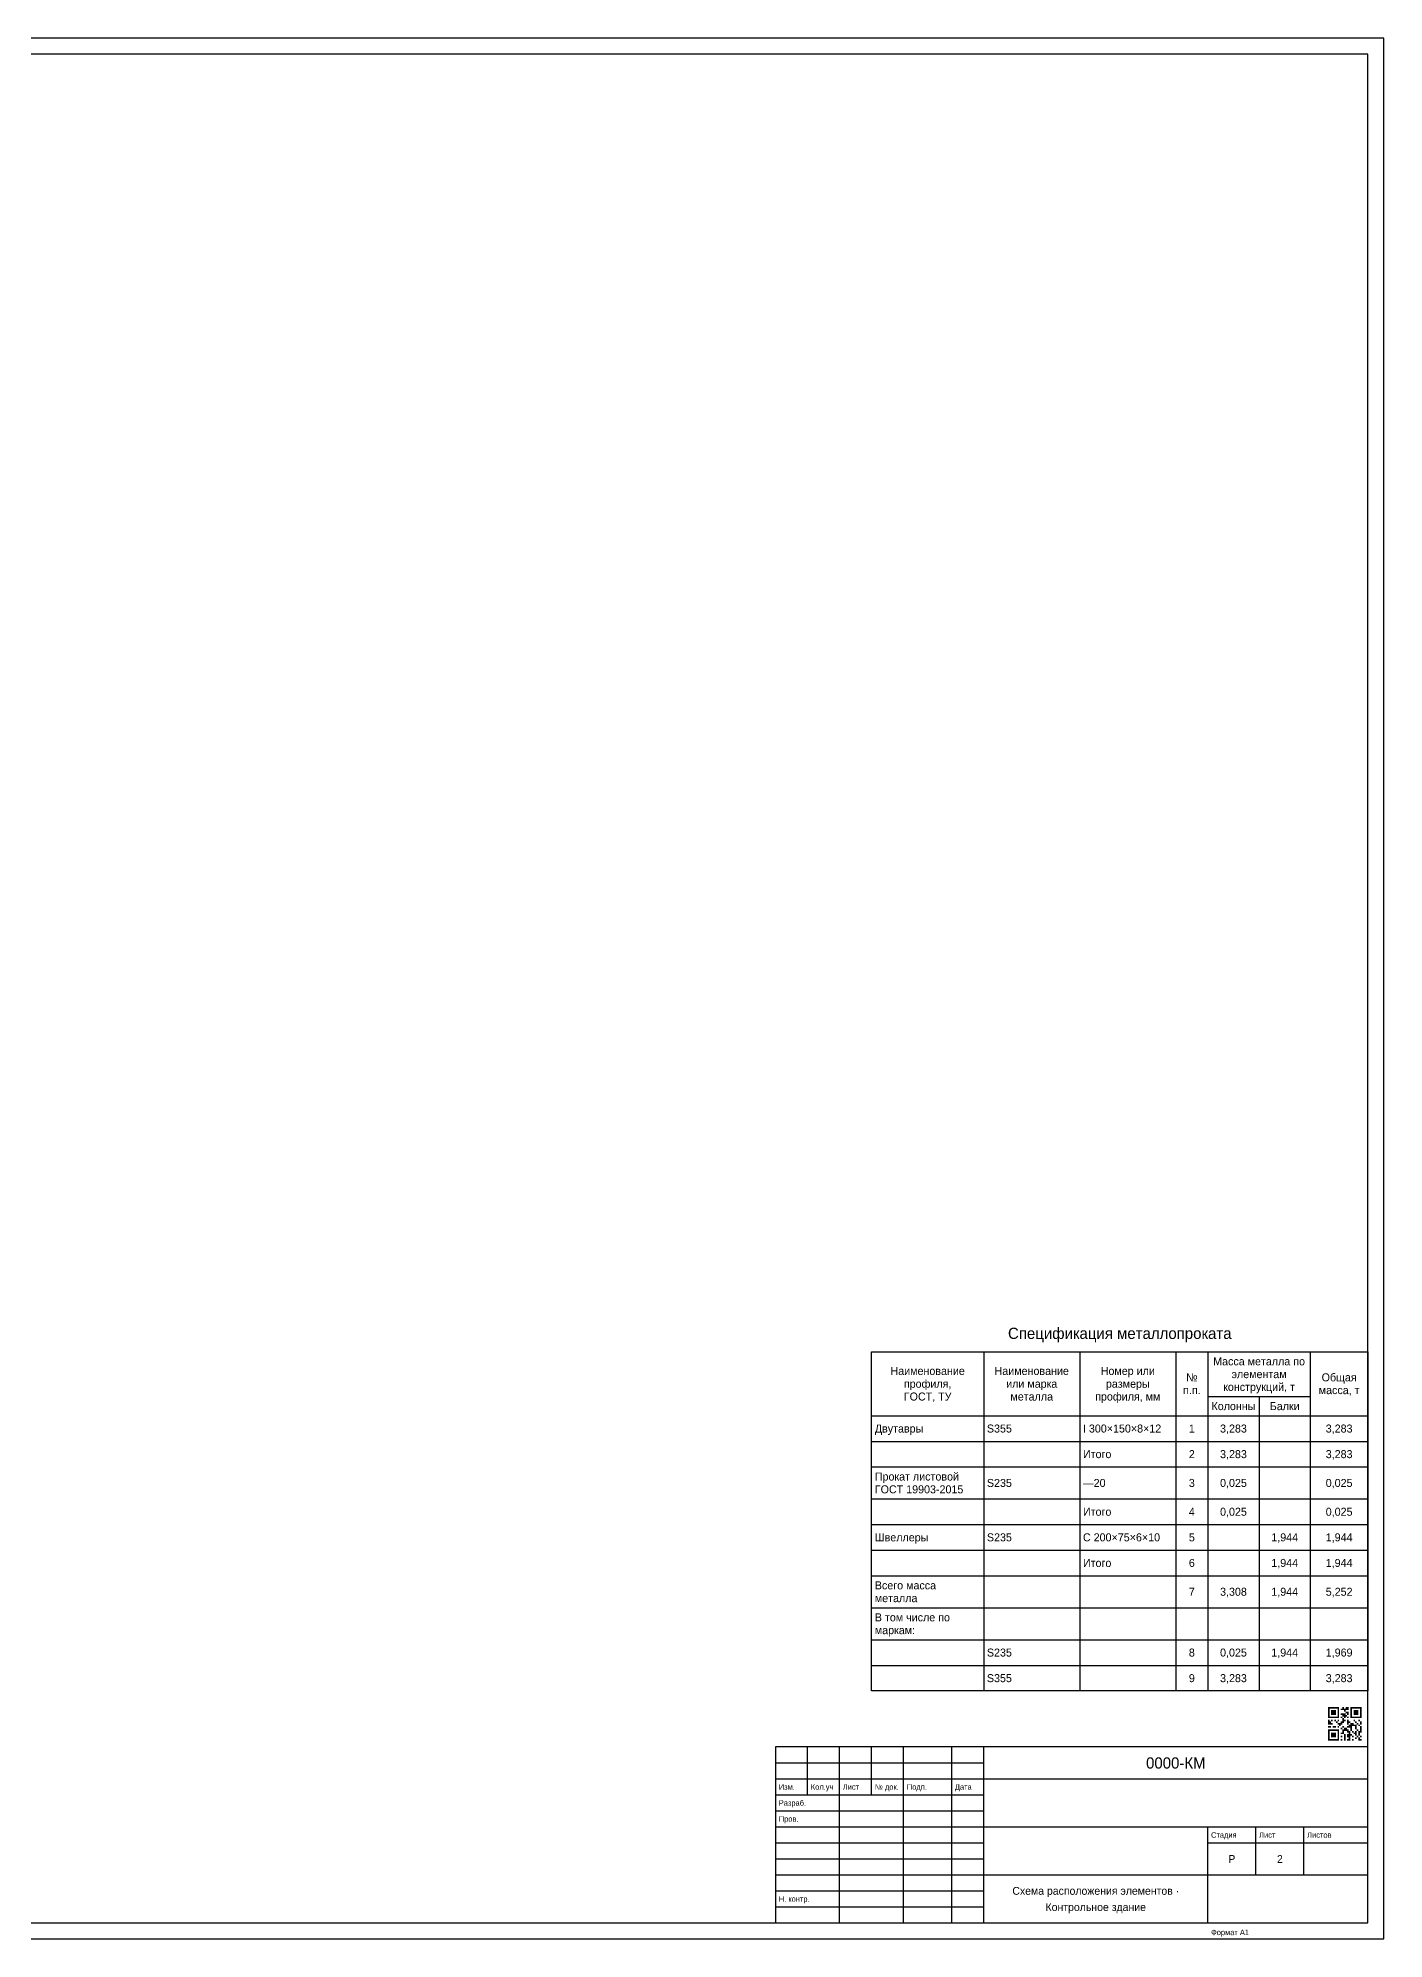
# Model space of a CAD drawing. Header units: millimetres. Extents: x 0 to 841, y 0 to 594.
# Drawn here: x 421 to 841, y 0 to 594 of the extents above; entities that cross this region are included whole.
import ezdxf
from ezdxf.enums import TextEntityAlignment as Align

# ---------------------------------------------------------------- set-up
doc = ezdxf.new("R2010")
doc.units = ezdxf.units.MM
for name, color, linetype in [('OB_FRAME', 7, 'CONTINUOUS'), ('OB_TEXT', 7, 'CONTINUOUS'), ('OB_THIN', 3, 'CONTINUOUS')]:
    doc.layers.add(name, color=color, linetype=linetype)

msp = doc.modelspace()

# ---------------------------------------------------------------- linework, layer by layer
at = {"layer": 'OB_FRAME'}
for p, q in [((716, 183.5), (716, 77.5)), ((746, 183.5), (746, 77.5)), ((776, 183.5), (776, 77.5)), ((786, 183.5), (786, 77.5)), ((818, 183.5), (818, 77.5)), ((786, 169.5), (818, 169.5)), ((802, 169.5), (802, 77.5)), ((681, 163.5), (836, 163.5)), ((836, 60), (651, 60)), ((651, 60), (651, 5)), ((661, 45), (661, 60)), ((671, 5), (671, 60)), ((681, 45), (681, 60)), ((691, 5), (691, 60)), ((706, 5), (706, 60)), ((716, 5), (716, 60)), ((836, 5), (836, 60)), ((716, 50), (836, 50)), ((651, 45), (716, 45)), ((716, 35), (836, 35)), ((786, 5), (786, 35)), ((801, 20), (801, 35)), ((816, 20), (816, 35)), ((716, 20), (836, 20)), ((651, 5), (836, 5))]:
    msp.add_line(p, q, dxfattribs=at)
for points in [[(20, 5), (836, 5), (836, 589), (20, 589), (20, 5)], [(681, 183.5), (836, 183.5), (836, 77.5), (681, 77.5), (681, 183.5)]]:
    msp.add_lwpolyline(points, dxfattribs=at)
for points in [[(823.5, 72), (824, 72), (823.5, 72.5), (824, 72.5)], [(823.5, 71.5), (824, 71.5), (823.5, 72), (824, 72)], [(823.5, 71), (824, 71), (823.5, 71.5), (824, 71.5)], [(824, 72), (824.5, 72), (824, 72.5), (824.5, 72.5)], [(824.5, 72), (825, 72), (824.5, 72.5), (825, 72.5)], [(824.5, 71), (825, 71), (824.5, 71.5), (825, 71.5)], [(825, 72), (825.5, 72), (825, 72.5), (825.5, 72.5)], [(825, 71), (825.5, 71), (825, 71.5), (825.5, 71.5)], [(825.5, 72), (826, 72), (825.5, 72.5), (826, 72.5)], [(825.5, 71), (826, 71), (825.5, 71.5), (826, 71.5)], [(826, 72), (826.5, 72), (826, 72.5), (826.5, 72.5)], [(826.5, 72), (827, 72), (826.5, 72.5), (827, 72.5)], [(826.5, 71.5), (827, 71.5), (826.5, 72), (827, 72)], [(826.5, 71), (827, 71), (826.5, 71.5), (827, 71.5)], [(827.5, 71.5), (828, 71.5), (827.5, 72), (828, 72)], [(828, 72), (828.5, 72), (828, 72.5), (828.5, 72.5)], [(828, 71.5), (828.5, 71.5), (828, 72), (828.5, 72)], [(828.5, 71.5), (829, 71.5), (828.5, 72), (829, 72)], [(828.5, 71), (829, 71), (828.5, 71.5), (829, 71.5)], [(829, 72), (829.5, 72), (829, 72.5), (829.5, 72.5)], [(829, 71.5), (829.5, 71.5), (829, 72), (829.5, 72)], [(829.5, 72), (830, 72), (829.5, 72.5), (830, 72.5)], [(829.5, 71.5), (830, 71.5), (829.5, 72), (830, 72)], [(830.5, 72), (831, 72), (830.5, 72.5), (831, 72.5)], [(830.5, 71.5), (831, 71.5), (830.5, 72), (831, 72)], [(830.5, 71), (831, 71), (830.5, 71.5), (831, 71.5)], [(831, 72), (831.5, 72), (831, 72.5), (831.5, 72.5)], [(831.5, 72), (832, 72), (831.5, 72.5), (832, 72.5)], [(831.5, 71), (832, 71), (831.5, 71.5), (832, 71.5)], [(832, 72), (832.5, 72), (832, 72.5), (832.5, 72.5)], [(832, 71), (832.5, 71), (832, 71.5), (832.5, 71.5)], [(832.5, 72), (833, 72), (832.5, 72.5), (833, 72.5)], [(832.5, 71), (833, 71), (832.5, 71.5), (833, 71.5)], [(833, 72), (833.5, 72), (833, 72.5), (833.5, 72.5)], [(833.5, 72), (834, 72), (833.5, 72.5), (834, 72.5)], [(833.5, 71.5), (834, 71.5), (833.5, 72), (834, 72)], [(833.5, 71), (834, 71), (833.5, 71.5), (834, 71.5)], [(823.5, 70.5), (824, 70.5), (823.5, 71), (824, 71)], [(823.5, 70), (824, 70), (823.5, 70.5), (824, 70.5)], [(823.5, 69.5), (824, 69.5), (823.5, 70), (824, 70)], [(823.5, 69), (824, 69), (823.5, 69.5), (824, 69.5)], [(823.5, 68), (824, 68), (823.5, 68.5), (824, 68.5)], [(823.5, 67.5), (824, 67.5), (823.5, 68), (824, 68)], [(823.5, 67), (824, 67), (823.5, 67.5), (824, 67.5)], [(823.5, 66), (824, 66), (823.5, 66.5), (824, 66.5)], [(823.5, 65), (824, 65), (823.5, 65.5), (824, 65.5)], [(824, 69), (824.5, 69), (824, 69.5), (824.5, 69.5)], [(824, 67.5), (824.5, 67.5), (824, 68), (824.5, 68)], [(824, 67), (824.5, 67), (824, 67.5), (824.5, 67.5)], [(824, 66), (824.5, 66), (824, 66.5), (824.5, 66.5)], [(824, 65), (824.5, 65), (824, 65.5), (824.5, 65.5)], [(824.5, 70.5), (825, 70.5), (824.5, 71), (825, 71)], [(824.5, 70), (825, 70), (824.5, 70.5), (825, 70.5)], [(824.5, 69), (825, 69), (824.5, 69.5), (825, 69.5)], [(824.5, 68), (825, 68), (824.5, 68.5), (825, 68.5)], [(824.5, 67), (825, 67), (824.5, 67.5), (825, 67.5)], [(824.5, 65), (825, 65), (824.5, 65.5), (825, 65.5)], [(825, 70.5), (825.5, 70.5), (825, 71), (825.5, 71)], [(825, 70), (825.5, 70), (825, 70.5), (825.5, 70.5)], [(825, 69), (825.5, 69), (825, 69.5), (825.5, 69.5)], [(825, 66), (825.5, 66), (825, 66.5), (825.5, 66.5)], [(825, 65), (825.5, 65), (825, 65.5), (825.5, 65.5)], [(825.5, 70.5), (826, 70.5), (825.5, 71), (826, 71)], [(825.5, 70), (826, 70), (825.5, 70.5), (826, 70.5)], [(825.5, 69), (826, 69), (825.5, 69.5), (826, 69.5)], [(825.5, 68), (826, 68), (825.5, 68.5), (826, 68.5)], [(825.5, 66), (826, 66), (825.5, 66.5), (826, 66.5)], [(825.5, 65), (826, 65), (825.5, 65.5), (826, 65.5)], [(826, 69), (826.5, 69), (826, 69.5), (826.5, 69.5)], [(826, 67.5), (826.5, 67.5), (826, 68), (826.5, 68)], [(826, 65), (826.5, 65), (826, 65.5), (826.5, 65.5)], [(826.5, 70.5), (827, 70.5), (826.5, 71), (827, 71)], [(826.5, 70), (827, 70), (826.5, 70.5), (827, 70.5)], [(826.5, 69.5), (827, 69.5), (826.5, 70), (827, 70)], [(826.5, 69), (827, 69), (826.5, 69.5), (827, 69.5)], [(826.5, 68), (827, 68), (826.5, 68.5), (827, 68.5)], [(826.5, 67), (827, 67), (826.5, 67.5), (827, 67.5)], [(826.5, 66), (827, 66), (826.5, 66.5), (827, 66.5)], [(826.5, 65), (827, 65), (826.5, 65.5), (827, 65.5)], [(827, 67), (827.5, 67), (827, 67.5), (827.5, 67.5)], [(827, 66.5), (827.5, 66.5), (827, 67), (827.5, 67)], [(827.5, 70), (828, 70), (827.5, 70.5), (828, 70.5)], [(827.5, 69), (828, 69), (827.5, 69.5), (828, 69.5)], [(827.5, 67.5), (828, 67.5), (827.5, 68), (828, 68)], [(827.5, 67), (828, 67), (827.5, 67.5), (828, 67.5)], [(827.5, 65.5), (828, 65.5), (827.5, 66), (828, 66)], [(828, 70), (828.5, 70), (828, 70.5), (828.5, 70.5)], [(828, 69.5), (828.5, 69.5), (828, 70), (828.5, 70)], [(828, 68.5), (828.5, 68.5), (828, 69), (828.5, 69)], [(828, 68), (828.5, 68), (828, 68.5), (828.5, 68.5)], [(828, 67.5), (828.5, 67.5), (828, 68), (828.5, 68)], [(828, 66), (828.5, 66), (828, 66.5), (828.5, 66.5)], [(828, 65), (828.5, 65), (828, 65.5), (828.5, 65.5)], [(828.5, 70), (829, 70), (828.5, 70.5), (829, 70.5)], [(828.5, 69.5), (829, 69.5), (828.5, 70), (829, 70)], [(828.5, 69), (829, 69), (828.5, 69.5), (829, 69.5)], [(828.5, 68), (829, 68), (828.5, 68.5), (829, 68.5)], [(828.5, 65.5), (829, 65.5), (828.5, 66), (829, 66)], [(828.5, 65), (829, 65), (828.5, 65.5), (829, 65.5)], [(829, 70.5), (829.5, 70.5), (829, 71), (829.5, 71)], [(829, 69.5), (829.5, 69.5), (829, 70), (829.5, 70)], [(829, 65.5), (829.5, 65.5), (829, 66), (829.5, 66)], [(829, 65), (829.5, 65), (829, 65.5), (829.5, 65.5)], [(829.5, 70.5), (830, 70.5), (829.5, 71), (830, 71)], [(829.5, 70), (830, 70), (829.5, 70.5), (830, 70.5)], [(829.5, 69), (830, 69), (829.5, 69.5), (830, 69.5)], [(829.5, 68), (830, 68), (829.5, 68.5), (830, 68.5)], [(829.5, 67.5), (830, 67.5), (829.5, 68), (830, 68)], [(829.5, 67), (830, 67), (829.5, 67.5), (830, 67.5)], [(829.5, 66), (830, 66), (829.5, 66.5), (830, 66.5)], [(829.5, 65), (830, 65), (829.5, 65.5), (830, 65.5)], [(830, 67.5), (830.5, 67.5), (830, 68), (830.5, 68)], [(830, 66.5), (830.5, 66.5), (830, 67), (830.5, 67)], [(830, 66), (830.5, 66), (830, 66.5), (830.5, 66.5)], [(830.5, 70.5), (831, 70.5), (830.5, 71), (831, 71)], [(830.5, 70), (831, 70), (830.5, 70.5), (831, 70.5)], [(830.5, 69.5), (831, 69.5), (830.5, 70), (831, 70)], [(830.5, 69), (831, 69), (830.5, 69.5), (831, 69.5)], [(830.5, 67), (831, 67), (830.5, 67.5), (831, 67.5)], [(830.5, 66.5), (831, 66.5), (830.5, 67), (831, 67)], [(830.5, 66), (831, 66), (830.5, 66.5), (831, 66.5)], [(830.5, 65.5), (831, 65.5), (830.5, 66), (831, 66)], [(830.5, 65), (831, 65), (830.5, 65.5), (831, 65.5)], [(831, 69), (831.5, 69), (831, 69.5), (831.5, 69.5)], [(831, 67), (831.5, 67), (831, 67.5), (831.5, 67.5)], [(831, 66.5), (831.5, 66.5), (831, 67), (831.5, 67)], [(831.5, 70.5), (832, 70.5), (831.5, 71), (832, 71)], [(831.5, 70), (832, 70), (831.5, 70.5), (832, 70.5)], [(831.5, 69), (832, 69), (831.5, 69.5), (832, 69.5)], [(831.5, 68), (832, 68), (831.5, 68.5), (832, 68.5)], [(831.5, 66.5), (832, 66.5), (831.5, 67), (832, 67)], [(832, 70.5), (832.5, 70.5), (832, 71), (832.5, 71)], [(832, 70), (832.5, 70), (832, 70.5), (832.5, 70.5)], [(832, 69), (832.5, 69), (832, 69.5), (832.5, 69.5)], [(832, 67.5), (832.5, 67.5), (832, 68), (832.5, 68)], [(832, 66.5), (832.5, 66.5), (832, 67), (832.5, 67)], [(832, 66), (832.5, 66), (832, 66.5), (832.5, 66.5)], [(832, 65.5), (832.5, 65.5), (832, 66), (832.5, 66)], [(832.5, 70.5), (833, 70.5), (832.5, 71), (833, 71)], [(832.5, 70), (833, 70), (832.5, 70.5), (833, 70.5)], [(832.5, 69), (833, 69), (832.5, 69.5), (833, 69.5)], [(832.5, 67), (833, 67), (832.5, 67.5), (833, 67.5)], [(832.5, 65), (833, 65), (832.5, 65.5), (833, 65.5)], [(833, 69), (833.5, 69), (833, 69.5), (833.5, 69.5)], [(833, 68), (833.5, 68), (833, 68.5), (833.5, 68.5)], [(833, 66.5), (833.5, 66.5), (833, 67), (833.5, 67)], [(833.5, 70.5), (834, 70.5), (833.5, 71), (834, 71)], [(833.5, 70), (834, 70), (833.5, 70.5), (834, 70.5)], [(833.5, 69.5), (834, 69.5), (833.5, 70), (834, 70)], [(833.5, 69), (834, 69), (833.5, 69.5), (834, 69.5)], [(833.5, 67.5), (834, 67.5), (833.5, 68), (834, 68)], [(833.5, 67), (834, 67), (833.5, 67.5), (834, 67.5)], [(833.5, 66), (834, 66), (833.5, 66.5), (834, 66.5)], [(833.5, 65.5), (834, 65.5), (833.5, 66), (834, 66)], [(833.5, 65), (834, 65), (833.5, 65.5), (834, 65.5)], [(823.5, 64.5), (824, 64.5), (823.5, 65), (824, 65)], [(823.5, 64), (824, 64), (823.5, 64.5), (824, 64.5)], [(823.5, 63.5), (824, 63.5), (823.5, 64), (824, 64)], [(823.5, 63), (824, 63), (823.5, 63.5), (824, 63.5)], [(823.5, 62.5), (824, 62.5), (823.5, 63), (824, 63)], [(823.5, 62), (824, 62), (823.5, 62.5), (824, 62.5)], [(824, 62), (824.5, 62), (824, 62.5), (824.5, 62.5)], [(824.5, 64), (825, 64), (824.5, 64.5), (825, 64.5)], [(824.5, 63.5), (825, 63.5), (824.5, 64), (825, 64)], [(824.5, 63), (825, 63), (824.5, 63.5), (825, 63.5)], [(824.5, 62), (825, 62), (824.5, 62.5), (825, 62.5)], [(825, 64), (825.5, 64), (825, 64.5), (825.5, 64.5)], [(825, 63.5), (825.5, 63.5), (825, 64), (825.5, 64)], [(825, 63), (825.5, 63), (825, 63.5), (825.5, 63.5)], [(825, 62), (825.5, 62), (825, 62.5), (825.5, 62.5)], [(825.5, 64), (826, 64), (825.5, 64.5), (826, 64.5)], [(825.5, 63.5), (826, 63.5), (825.5, 64), (826, 64)], [(825.5, 63), (826, 63), (825.5, 63.5), (826, 63.5)], [(825.5, 62), (826, 62), (825.5, 62.5), (826, 62.5)], [(826, 62), (826.5, 62), (826, 62.5), (826.5, 62.5)], [(826.5, 64.5), (827, 64.5), (826.5, 65), (827, 65)], [(826.5, 64), (827, 64), (826.5, 64.5), (827, 64.5)], [(826.5, 63.5), (827, 63.5), (826.5, 64), (827, 64)], [(826.5, 63), (827, 63), (826.5, 63.5), (827, 63.5)], [(826.5, 62.5), (827, 62.5), (826.5, 63), (827, 63)], [(826.5, 62), (827, 62), (826.5, 62.5), (827, 62.5)], [(827.5, 64), (828, 64), (827.5, 64.5), (828, 64.5)], [(827.5, 63), (828, 63), (827.5, 63.5), (828, 63.5)], [(827.5, 62), (828, 62), (827.5, 62.5), (828, 62.5)], [(828, 64.5), (828.5, 64.5), (828, 65), (828.5, 65)], [(828, 64), (828.5, 64), (828, 64.5), (828.5, 64.5)], [(828.5, 63.5), (829, 63.5), (828.5, 64), (829, 64)], [(828.5, 63), (829, 63), (828.5, 63.5), (829, 63.5)], [(828.5, 62.5), (829, 62.5), (828.5, 63), (829, 63)], [(828.5, 62), (829, 62), (828.5, 62.5), (829, 62.5)], [(829.5, 64.5), (830, 64.5), (829.5, 65), (830, 65)], [(829.5, 63.5), (830, 63.5), (829.5, 64), (830, 64)], [(829.5, 63), (830, 63), (829.5, 63.5), (830, 63.5)], [(829.5, 62), (830, 62), (829.5, 62.5), (830, 62.5)], [(830, 64.5), (830.5, 64.5), (830, 65), (830.5, 65)], [(830, 64), (830.5, 64), (830, 64.5), (830.5, 64.5)], [(830, 63.5), (830.5, 63.5), (830, 64), (830.5, 64)], [(830, 63), (830.5, 63), (830, 63.5), (830.5, 63.5)], [(830, 62.5), (830.5, 62.5), (830, 63), (830.5, 63)], [(830, 62), (830.5, 62), (830, 62.5), (830.5, 62.5)], [(830.5, 63.5), (831, 63.5), (830.5, 64), (831, 64)], [(831, 64.5), (831.5, 64.5), (831, 65), (831.5, 65)], [(831, 63), (831.5, 63), (831, 63.5), (831.5, 63.5)], [(831, 62), (831.5, 62), (831, 62.5), (831.5, 62.5)], [(831.5, 64), (832, 64), (831.5, 64.5), (832, 64.5)], [(832, 64.5), (832.5, 64.5), (832, 65), (832.5, 65)], [(832, 64), (832.5, 64), (832, 64.5), (832.5, 64.5)], [(832, 63.5), (832.5, 63.5), (832, 64), (832.5, 64)], [(832, 62.5), (832.5, 62.5), (832, 63), (832.5, 63)], [(832.5, 63), (833, 63), (832.5, 63.5), (833, 63.5)], [(833, 64.5), (833.5, 64.5), (833, 65), (833.5, 65)], [(833, 64), (833.5, 64), (833, 64.5), (833.5, 64.5)], [(833, 63.5), (833.5, 63.5), (833, 64), (833.5, 64)], [(833, 62.5), (833.5, 62.5), (833, 63), (833.5, 63)], [(833, 62), (833.5, 62), (833, 62.5), (833.5, 62.5)], [(833.5, 64.5), (834, 64.5), (833.5, 65), (834, 65)], [(833.5, 63), (834, 63), (833.5, 63.5), (834, 63.5)], [(833.5, 62), (834, 62), (833.5, 62.5), (834, 62.5)]]:
    msp.add_solid(points, dxfattribs=at)
at = {"layer": 'OB_THIN'}
for p, q in [((681, 155.5), (836, 155.5)), ((681, 147.5), (836, 147.5)), ((681, 137.5), (836, 137.5)), ((681, 129.5), (836, 129.5)), ((681, 121.5), (836, 121.5)), ((681, 113.5), (836, 113.5)), ((681, 103.5), (836, 103.5)), ((681, 93.5), (836, 93.5)), ((681, 85.5), (836, 85.5)), ((651, 55), (716, 55)), ((651, 50), (716, 50)), ((651, 40), (716, 40)), ((651, 35), (716, 35)), ((651, 30), (716, 30)), ((786, 30), (836, 30)), ((651, 25), (716, 25)), ((651, 20), (716, 20)), ((651, 15), (716, 15)), ((651, 10), (716, 10))]:
    msp.add_line(p, q, dxfattribs=at)
msp.add_lwpolyline([(0, 0), (841, 0), (841, 594), (0, 594), (0, 0)], dxfattribs=at)

# ---------------------------------------------------------------- texts
at = {"layer": 'OB_TEXT'}
for s, height, p in [('Спецификация металлопроката', 3.5, (758.5, 187.5)), ('Наименование', 2.5, (698.5, 176.25)), ('Наименование', 2.5, (731, 176.25)), ('Номер или', 2.5, (761, 176.25)), ('Масса металла по', 2.5, (802, 179.25)), ('профиля,', 2.5, (698.5, 172.25)), ('или марка', 2.5, (731, 172.25)), ('размеры', 2.5, (761, 172.25)), ('№', 2.5, (781, 174.25)), ('конструкций, т', 2.5, (802, 171.25)), ('элементам', 2.5, (802, 175.25)), ('Общая', 2.5, (827, 174.25)), ('ГОСТ, ТУ', 2.5, (698.5, 168.25)), ('металла', 2.5, (731, 168.25)), ('профиля, мм', 2.5, (761, 168.25)), ('п.п.', 2.5, (781, 170.25)), ('Колонны', 2.5, (794, 165.25)), ('Балки', 2.5, (810, 165.25)), ('масса, т', 2.5, (827, 170.25)), ('1', 2.5, (781, 158.25)), ('3,283', 2.5, (794, 158.25)), ('3,283', 2.5, (827, 158.25)), ('2', 2.5, (781, 150.25)), ('3,283', 2.5, (794, 150.25)), ('3,283', 2.5, (827, 150.25)), ('3', 2.5, (781, 141.25)), ('0,025', 2.5, (794, 141.25)), ('0,025', 2.5, (827, 141.25)), ('4', 2.5, (781, 132.25)), ('0,025', 2.5, (794, 132.25)), ('0,025', 2.5, (827, 132.25)), ('5', 2.5, (781, 124.25)), ('1,944', 2.5, (810, 124.25)), ('1,944', 2.5, (827, 124.25)), ('6', 2.5, (781, 116.25)), ('1,944', 2.5, (810, 116.25)), ('1,944', 2.5, (827, 116.25)), ('7', 2.5, (781, 107.25)), ('3,308', 2.5, (794, 107.25)), ('1,944', 2.5, (810, 107.25)), ('5,252', 2.5, (827, 107.25)), ('8', 2.5, (781, 88.25)), ('0,025', 2.5, (794, 88.25)), ('1,944', 2.5, (810, 88.25)), ('1,969', 2.5, (827, 88.25)), ('9', 2.5, (781, 80.25)), ('3,283', 2.5, (794, 80.25)), ('3,283', 2.5, (827, 80.25)), ('0000-КМ', 3.5, (776, 53.25)), ('Р', 2.45, (793.5, 23.775)), ('2', 2.45, (808.5, 23.775)), ('Схема расположения элементов ·', 2.45, (751, 13.8125)), ('Контрольное здание', 2.45, (751, 8.7375))]:
    msp.add_text(s, height=height, dxfattribs=at).set_placement(p, align=Align.CENTER)
for s, height, p in [('Двутавры', 2.5, (682, 158.25)), ('S355', 2.5, (717, 158.25)), ('I 300×150×8×12', 2.5, (747, 158.25)), ('Итого', 2.5, (747, 150.25)), ('Прокат листовой', 2.5, (682, 143.25)), ('S235', 2.5, (717, 141.25)), ('—20', 2.5, (747, 141.25)), ('ГОСТ 19903-2015', 2.5, (682, 139.25)), ('Итого', 2.5, (747, 132.25)), ('Швеллеры', 2.5, (682, 124.25)), ('S235', 2.5, (717, 124.25)), ('C 200×75×6×10', 2.5, (747, 124.25)), ('Итого', 2.5, (747, 116.25)), ('металла', 2.5, (682, 105.25)), ('Всего масса', 2.5, (682, 109.25)), ('В том числе по', 2.5, (682, 99.25)), ('маркам:', 2.5, (682, 95.25)), ('S235', 2.5, (717, 88.25)), ('S355', 2.5, (717, 80.25)), ('Изм.', 1.75, (652, 46.625)), ('Кол.уч', 1.75, (662, 46.625)), ('Лист', 1.75, (672, 46.625)), ('№ док.', 1.75, (682, 46.625)), ('Подп.', 1.75, (692, 46.625)), ('Дата', 1.75, (707, 46.625)), ('Разраб.', 1.75, (652, 41.625)), ('Пров.', 1.75, (652, 36.625)), ('Стадия', 1.75, (787, 31.625)), ('Лист', 1.75, (802, 31.625)), ('Листов', 1.75, (817, 31.625)), ('Н. контр.', 1.75, (652, 11.625)), ('Формат A1', 1.75, (787, 1.2))]:
    msp.add_text(s, height=height, dxfattribs=at).set_placement(p)

doc.saveas('drawing.dxf')
